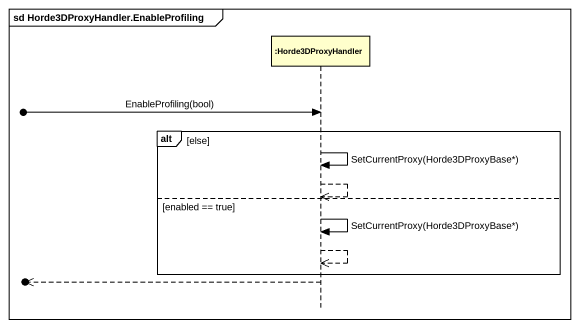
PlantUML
@startuml
mainframe sd Horde3DProxyHandler.EnableProfiling
hide footbox
participant ":Horde3DProxyHandler" as Horde3DProxyHandler

[o-> Horde3DProxyHandler : EnableProfiling(bool)
alt else
  Horde3DProxyHandler -> Horde3DProxyHandler : SetCurrentProxy(Horde3DProxyBase*)
  Horde3DProxyHandler -->> Horde3DProxyHandler
else enabled == true
  Horde3DProxyHandler -> Horde3DProxyHandler : SetCurrentProxy(Horde3DProxyBase*)
  Horde3DProxyHandler -->> Horde3DProxyHandler
end
[o<<-- Horde3DProxyHandler
@enduml
